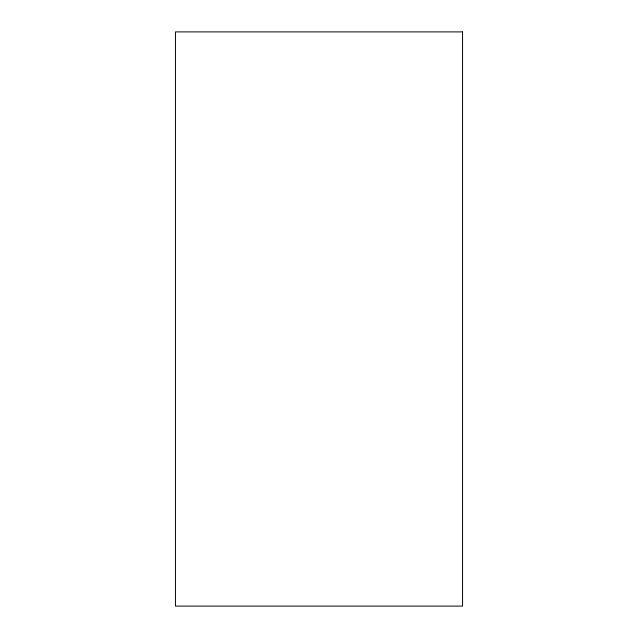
<?xml version="1.0" encoding="UTF-8"?>
<svg xmlns="http://www.w3.org/2000/svg" width="638" height="638" viewBox="0 0 638 638"><rect width="100%" height="100%" fill="white"/><g stroke="black" fill="none" stroke-linecap="round" stroke-linejoin="round"><path stroke-width="0.96" d="M462.55 31.9L175.45 31.9L175.45 606.1L462.55 606.1L462.55 31.9"/></g></svg>
